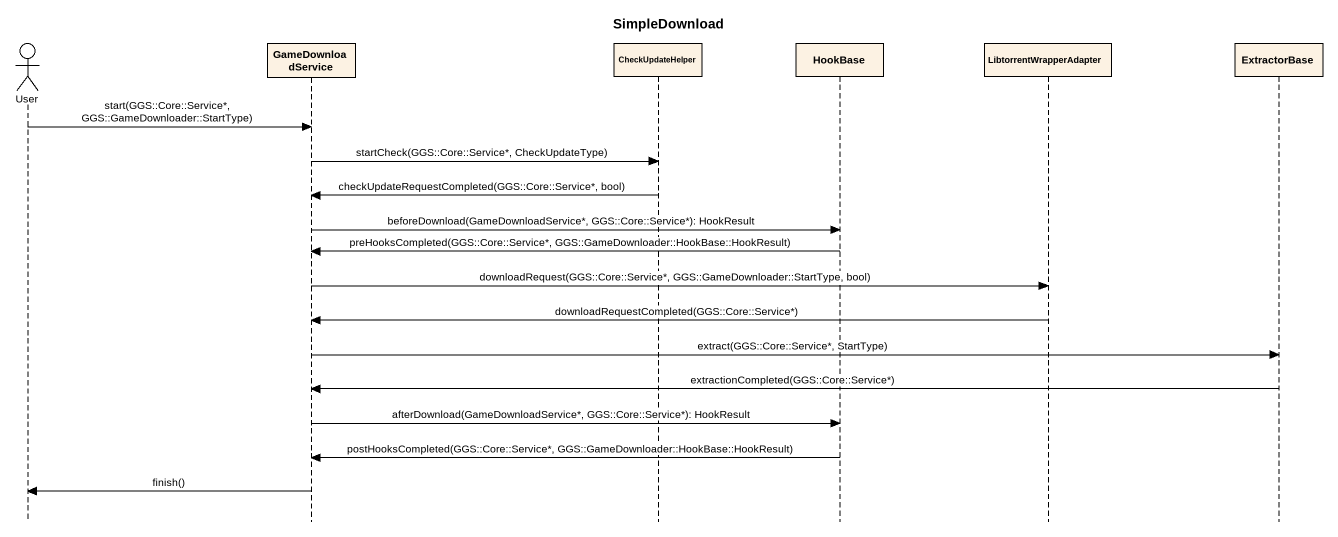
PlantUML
@startuml
title SimpleDownload
hide footbox
actor User
participant GameDownloadService
participant CheckUpdateHelper
participant HookBase
participant LibtorrentWrapperAdapter
participant ExtractorBase

User -> GameDownloadService : start(GGS::Core::Service*, GGS::GameDownloader::StartType)
GameDownloadService -> CheckUpdateHelper : startCheck(GGS::Core::Service*, CheckUpdateType)
CheckUpdateHelper -> GameDownloadService : checkUpdateRequestCompleted(GGS::Core::Service*, bool)
GameDownloadService -> HookBase : beforeDownload(GameDownloadService*, GGS::Core::Service*): HookResult
HookBase -> GameDownloadService : preHooksCompleted(GGS::Core::Service*, GGS::GameDownloader::HookBase::HookResult)
GameDownloadService -> LibtorrentWrapperAdapter : downloadRequest(GGS::Core::Service*, GGS::GameDownloader::StartType, bool)
LibtorrentWrapperAdapter -> GameDownloadService : downloadRequestCompleted(GGS::Core::Service*)
GameDownloadService -> ExtractorBase : extract(GGS::Core::Service*, StartType)
ExtractorBase -> GameDownloadService : extractionCompleted(GGS::Core::Service*)
GameDownloadService -> HookBase : afterDownload(GameDownloadService*, GGS::Core::Service*): HookResult
HookBase -> GameDownloadService : postHooksCompleted(GGS::Core::Service*, GGS::GameDownloader::HookBase::HookResult)
GameDownloadService -> User : finish()
@enduml
